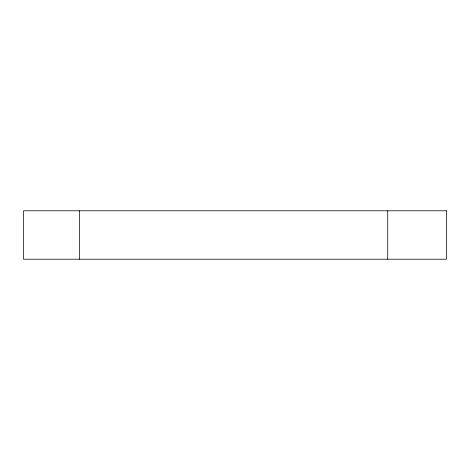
<?xml version="1.0" encoding="UTF-8"?>
<svg xmlns="http://www.w3.org/2000/svg" width="470" height="470" viewBox="0 0 470 470"><rect width="100%" height="100%" fill="white"/><g stroke="black" fill="none" stroke-linecap="round" stroke-linejoin="round"><path stroke-width="0.7" d="M387.721 210.795L387.721 259.205M79.401 210.795L79.401 259.205M446.5 210.795L23.5 210.795L23.5 259.205L446.5 259.205L446.5 210.795"/></g></svg>
